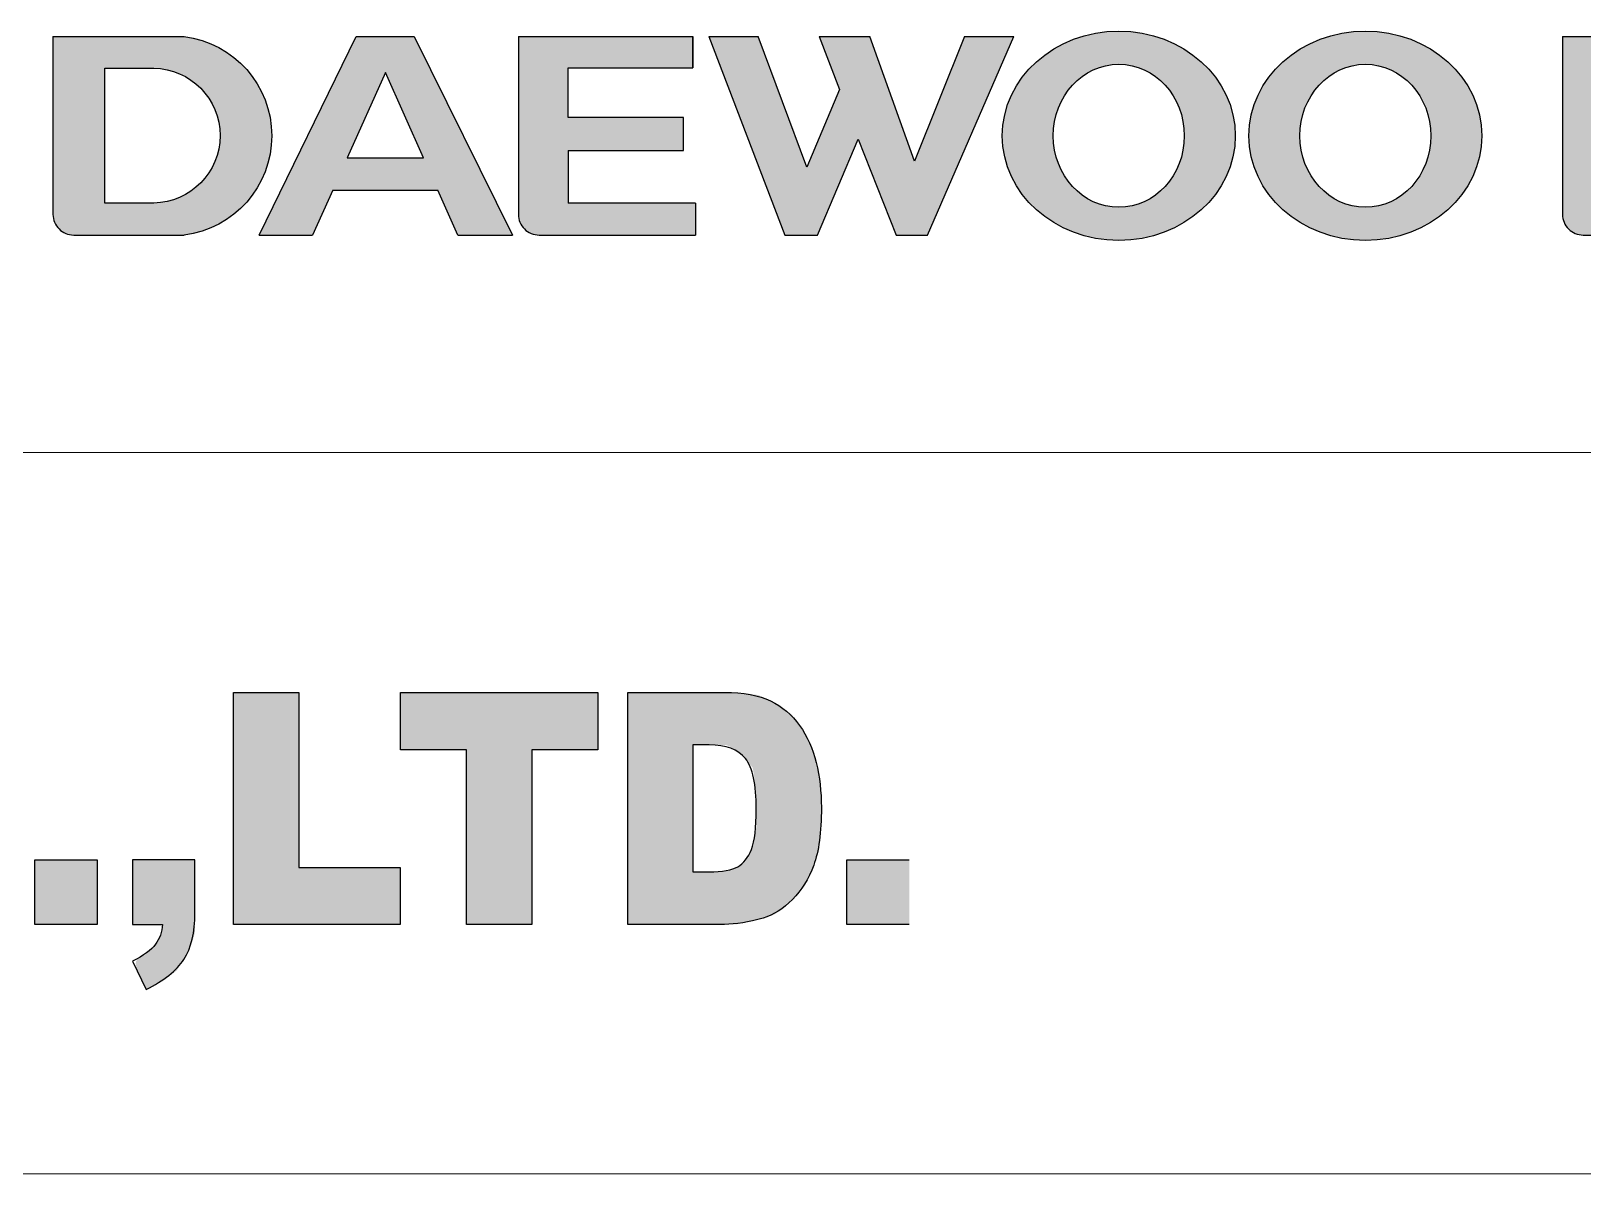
# Model space of a CAD drawing. Extents: x 0 to 841, y 0 to 594.
# Drawn here: x 769.18 to 805.09, y 60.76 to 87.21 of the extents above; entities that cross this region are included whole.
import ezdxf

# ---------------------------------------------------------------- set-up
doc = ezdxf.new("R2010")
doc.units = 0
doc.header["$LTSCALE"] = 7
doc.header["$MEASUREMENT"] = 0
for name, color, linetype in [('42', 7, 'Continuous'), ('doro', 4, 'Continuous'), ('Layer 1', 7, 'Continuous'), ('TITLEBOX', 7, 'Continuous')]:
    doc.layers.add(name, color=color, linetype=linetype)

# ---------------------------------------------------------------- blocks, each defined once
blk = doc.blocks.new('대우로고')
at = {"ltscale": 0.5}
h = blk.add_hatch(color=162, dxfattribs=at)
edge = h.paths.add_edge_path()
edge.add_ellipse((459.158, -202.356), major_axis=(1.479, 0.053), ratio=0.960488, start_angle=490.0876, end_angle=600.382, ccw=False)
edge.add_spline(control_points=[(458.167, -201.303), (458.296, -201.229), (458.573, -201.069), (459.043, -201.042), (459.466, -201.065), (459.82, -201.122), (460.043, -201.182), (460.159, -201.201), (460.175, -201.204)], knot_values=[0, 0, 0, 0, 1.012639, 2.177805, 3.164669, 3.946222, 4.647054, 4.755764, 4.755764, 4.755764, 4.755764], degree=3, periodic=0)
edge.add_line((460.175, -201.204), (460.123, -200.548))
edge.add_spline(control_points=[(460.123, -200.548), (459.992, -200.519), (459.593, -200.432), (459.183, -200.426), (458.908, -200.423)], knot_values=[0, 0, 0, 0, 0.925776, 2.81302, 2.81302, 2.81302, 2.81302], degree=3, periodic=0)
edge.add_ellipse((458.864, -202.356), major_axis=(-2.145, -0.078), ratio=0.900634, start_angle=266.9251, end_angle=447.1256)
edge.add_spline(control_points=[(458.827, -204.289), (458.974, -204.296), (459.303, -204.311), (459.749, -204.276), (460.044, -204.231), (460.158, -204.214)], knot_values=[0, 0, 0, 0, 1.016486, 2.272444, 3.073759, 3.073759, 3.073759, 3.073759], degree=3, periodic=0)
edge.add_line((460.158, -204.214), (460.232, -203.552))
edge.add_spline(control_points=[(460.232, -203.552), (460.188, -203.564), (460.067, -203.6), (459.828, -203.66), (459.479, -203.708), (459.099, -203.721), (458.744, -203.713), (458.556, -203.647), (458.471, -203.617)], knot_values=[0, 0, 0, 0, 0.320529, 0.867507, 1.698392, 2.745675, 3.496896, 4.115636, 4.115636, 4.115636, 4.115636], degree=3, periodic=0)
edge = h.paths.add_edge_path()
edge.add_spline(control_points=[(456.132, -203.631), (456.186, -203.561), (456.311, -203.401), (456.382, -203.077), (456.408, -202.809), (456.399, -202.653), (456.397, -202.618)], knot_values=[0, 0, 0, 0, 0.607354, 1.386825, 2.228034, 2.466254, 2.466254, 2.466254, 2.466254], degree=3, periodic=0)
edge.add_line((456.397, -202.618), (455.74, -202.618))
edge.add_spline(control_points=[(455.74, -202.618), (455.742, -202.688), (455.745, -202.822), (455.727, -202.995), (455.7, -203.096), (455.69, -203.135)], knot_values=[0, 0, 0, 0, 0.482765, 0.918897, 1.19777, 1.19777, 1.19777, 1.19777], degree=3, periodic=0)
edge.add_line((455.69, -203.135), (454.937, -202.304))
edge.add_spline(control_points=[(454.937, -202.304), (454.879, -202.226), (454.779, -202.091), (454.653, -201.89), (454.627, -201.691), (454.701, -201.539), (454.824, -201.453), (454.969, -201.41), (455.129, -201.415), (455.284, -201.402), (455.433, -201.436), (455.556, -201.481), (455.635, -201.521), (455.669, -201.538), (455.676, -201.541)], knot_values=[0, 0, 0, 0, 0.670909, 1.157377, 1.622868, 1.991554, 2.254501, 2.637679, 3.014331, 3.354599, 3.701373, 4.058559, 4.259119, 4.31359, 4.31359, 4.31359, 4.31359], degree=3, periodic=0)
edge.add_line((455.676, -201.541), (455.609, -200.966))
edge.add_spline(control_points=[(455.609, -200.966), (455.493, -200.935), (455.219, -200.863), (454.806, -200.853), (454.384, -200.91), (454.1, -201.122), (453.939, -201.377), (453.915, -201.635), (453.964, -201.912), (454.025, -202.104), (454.234, -202.267), (454.06, -202.324), (453.86, -202.426), (453.594, -202.654), (453.4, -202.933), (453.351, -203.204), (453.38, -203.478), (453.457, -203.756), (453.637, -203.974), (453.844, -204.115), (454.088, -204.252), (454.383, -204.312), (454.701, -204.321), (454.997, -204.319), (455.275, -204.254), (455.484, -204.143), (455.609, -204.078), (455.678, -203.968), (455.739, -204.064), (455.821, -204.135), (455.894, -204.214), (455.933, -204.257)], knot_values=[0, 0, 0, 0, 0.82631, 1.94802, 2.841008, 3.699017, 4.299431, 4.863851, 5.456666, 6.1692, 6.482598, 6.643027, 7.178515, 8.211259, 8.930743, 9.495098, 10.061221, 10.830147, 11.443131, 11.966615, 12.549969, 13.364206, 14.00399, 14.751436, 15.393784, 15.965374, 16.322541, 16.482021, 16.599835, 16.932854, 17.323763, 17.323763, 17.323763, 17.323763], degree=3, periodic=0)
edge.add_line((455.933, -204.257), (456.742, -204.257))
edge.add_line((456.742, -204.257), (456.132, -203.631))
edge = h.paths.add_edge_path(flags=16)
edge.add_line((455.332, -203.583), (455.181, -203.696))
edge.add_spline(control_points=[(455.181, -203.696), (455.145, -203.716), (455.052, -203.768), (454.871, -203.81), (454.663, -203.817), (454.465, -203.77), (454.293, -203.709), (454.15, -203.588), (454.074, -203.406), (454.09, -203.188), (454.192, -202.994), (454.299, -202.893), (454.349, -202.846)], knot_values=[0, 0, 0, 0, 0.284755, 0.729577, 1.262477, 1.707943, 2.128407, 2.509501, 2.965986, 3.427459, 3.972455, 4.439718, 4.439718, 4.439718, 4.439718], degree=3, periodic=0)
edge.add_line((454.328, -202.86), (454.516, -202.733))
edge.add_line((454.516, -202.733), (455.332, -203.583))
h.paths.add_polyline_path([(450.694, -202.63), (452.872, -202.63), (452.872, -202.008), (450.694, -202.008), (450.694, -201.073), (453.046, -201.073), (453.046, -200.48), (449.758, -200.48), (449.758, -203.834, 0.414214), (450.148, -204.224), (453.098, -204.224), (453.098, -203.624), (450.694, -203.624)])
edge = h.paths.add_edge_path()
edge.add_ellipse((446.04, -202.352), major_axis=(2.197, 0), ratio=0.898868, start_angle=0, end_angle=360)
edge = h.paths.add_edge_path(flags=16)
edge.add_ellipse((446.04, -202.352), major_axis=(0, -1.349), ratio=0.915654, start_angle=0, end_angle=360)
edge = h.paths.add_edge_path()
edge.add_ellipse((441.391, -202.352), major_axis=(2.197, 0), ratio=0.898868, start_angle=0, end_angle=360)
edge = h.paths.add_edge_path(flags=16)
edge.add_ellipse((441.391, -202.352), major_axis=(0, -1.349), ratio=0.915654, start_angle=0, end_angle=360)
h.paths.add_polyline_path([(436.695, -200.48), (435.741, -200.48), (436.121, -201.481), (435.505, -202.946), (434.589, -200.48), (433.661, -200.48), (435.092, -204.224), (435.706, -204.224), (436.475, -202.417), (437.191, -204.224), (437.786, -204.224), (439.413, -200.48), (438.479, -200.48), (437.536, -202.83)])
h.paths.add_polyline_path([(430.068, -200.48), (430.068, -203.834, 0.414214), (430.458, -204.224), (433.408, -204.224), (433.408, -203.624), (431.004, -203.624), (431.004, -202.63), (433.182, -202.63), (433.182, -202.008), (431.004, -202.008), (431.004, -201.073), (433.356, -201.073), (433.356, -200.48)])
h.paths.add_polyline_path([(428.101, -200.48), (427.009, -200.48), (425.18, -204.224), (426.186, -204.224), (426.567, -203.377), (428.548, -203.377), (428.924, -204.224), (429.959, -204.224)])
h.paths.add_polyline_path([(428.277, -202.766), (426.841, -202.766), (427.564, -201.158)], flags=16)
h.paths.add_polyline_path([(423.764, -200.48), (421.292, -200.48), (421.292, -203.834, 0.414214), (421.682, -204.224), (423.764, -204.224, 0.883279)])
h.paths.add_polyline_path([(423.192, -203.622), (422.271, -203.622), (422.271, -201.075), (423.144, -201.075, -1)], flags=16)
at = {"color": 162, "ltscale": 0.5}
for p, q in [((427.009, -200.48), (428.101, -200.48)), ((430.068, -200.48), (433.356, -200.48)), ((433.356, -200.48), (433.356, -201.073)), ((433.661, -200.48), (435.092, -204.224)), ((433.661, -200.48), (434.589, -200.48)), ((435.505, -202.946), (434.589, -200.48)), ((435.741, -200.48), (436.121, -201.481)), ((435.741, -200.48), (436.695, -200.48)), ((437.536, -202.83), (436.695, -200.48)), ((438.479, -200.48), (437.536, -202.83)), ((437.786, -204.224), (439.413, -200.48)), ((438.479, -200.48), (439.413, -200.48)), ((449.758, -200.48), (453.046, -200.48)), ((436.121, -201.481), (435.505, -202.946)), ((435.706, -204.224), (436.475, -202.417)), ((436.475, -202.417), (437.191, -204.224)), ((426.841, -202.766), (428.277, -202.766)), ((431.004, -202.63), (431.004, -203.624)), ((426.567, -203.377), (428.548, -203.377)), ((433.408, -203.624), (433.408, -204.224)), ((425.18, -204.224), (426.186, -204.224)), ((435.092, -204.224), (435.706, -204.224)), ((437.191, -204.224), (437.786, -204.224))]:
    blk.add_line(p, q, dxfattribs=at)
for points in [[(421.292, -200.48), (421.292, -203.834, 0.414214), (421.682, -204.224), (423.764, -204.224)], [(423.764, -200.48, -0.883279), (423.764, -204.224, -0.883279)], [(430.068, -200.48), (430.068, -203.834, 0.414214), (430.458, -204.224), (433.408, -204.224)], [(449.758, -200.48), (449.758, -203.834, 0.414214), (450.148, -204.224), (453.098, -204.224)], [(422.271, -201.075), (423.192, -201.075, -0.981243), (423.192, -203.622), (422.271, -203.622), (422.271, -201.075)]]:
    blk.add_lwpolyline(points, format="xyb", dxfattribs=at)
for points in [[(421.292, -200.48), (423.764, -200.48)], [(425.18, -204.224), (427.009, -200.48)], [(428.101, -200.48), (429.959, -204.224)], [(431.004, -202.63), (433.182, -202.63), (433.182, -202.008), (431.004, -202.008), (431.004, -201.073), (433.356, -201.073), (433.356, -200.48)], [(428.277, -202.766), (427.564, -201.158), (426.841, -202.766)], [(426.567, -203.377), (426.186, -204.224)], [(428.924, -204.224), (428.548, -203.377)], [(433.408, -203.624), (431.004, -203.624)], [(428.924, -204.224), (429.959, -204.224)]]:
    blk.add_lwpolyline(points, dxfattribs=at)
for centre, major_axis, ratio in [((441.391, -202.352), (2.197, 0), 0.898868), ((446.04, -202.352), (2.197, 0), 0.898868), ((441.391, -202.352), (0, -1.349), 0.915654), ((446.04, -202.352), (0, -1.349), 0.915654)]:
    blk.add_ellipse(centre, major_axis=major_axis, ratio=ratio, dxfattribs=at)
blk = doc.blocks.new('BHI')
at = {"layer": 'Layer 1', "true_color": 0x004081}
h = blk.add_hatch(color=156, dxfattribs=at)
h.dxf.hatch_style = 2
h.paths.add_polyline_path([(-16626.9, -93583.6), (-16512.5, -93583.6), (-16512.5, -93891.3), (-16334.4, -93891.3), (-16334.4, -93991.4), (-16626.9, -93991.4)])
h = blk.add_hatch(color=156, dxfattribs=at)
h.dxf.hatch_style = 2
h.paths.add_polyline_path([(-16333.6, -93583.6), (-15986.8, -93583.6), (-15986.8, -93684.6), (-16103, -93684.6), (-16103, -93991.4), (-16217.4, -93991.4), (-16217.4, -93684.6), (-16333.6, -93684.6)])
h = blk.add_hatch(color=156, dxfattribs=at)
h.dxf.hatch_style = 2
edge = h.paths.add_edge_path()
edge.add_spline(control_points=[(-15819.8, -93899), (-15819.8, -93899), (-15819.8, -93899), (-15819.8, -93676), (-15819.8, -93676), (-15819.8, -93676), (-15791.1, -93676), (-15791.1, -93676), (-15761.6, -93676), (-15740.4, -93684), (-15727.6, -93699.9), (-15714.8, -93715.9), (-15708.4, -93745.5), (-15708.4, -93788.7), (-15708.4, -93821.4), (-15711.3, -93845), (-15717, -93859.6), (-15722.8, -93874.1), (-15730.7, -93884.3), (-15740.8, -93890.2), (-15751, -93896), (-15767.9, -93899), (-15791.7, -93899), (-15791.7, -93899), (-15819.8, -93899), (-15819.8, -93899), (-15819.8, -93899)], knot_values=[0, 0, 0, 0, 0.0001, 0.0002, 1, 1, 1, 2, 2, 2, 3, 3, 3, 4, 4, 4, 5, 5, 5, 6, 6, 6, 7, 7, 7, 8, 8, 8, 8], degree=3, periodic=0)
edge = h.paths.add_edge_path()
edge.add_spline(control_points=[(-15629, -93931.6), (-15629, -93931.6), (-15629, -93931.6), (-15616.5, -93911.5), (-15607.5, -93887.5), (-15598.5, -93863.5), (-15594, -93829.7), (-15594, -93786.1), (-15594, -93758.3), (-15597, -93731.9), (-15603.1, -93707.1), (-15609.1, -93682.2), (-15618.8, -93660.4), (-15632.3, -93641.7), (-15645.8, -93623), (-15662.8, -93608.6), (-15683.4, -93598.6), (-15704, -93588.6), (-15731, -93583.6), (-15764.4, -93583.6), (-15764.4, -93583.6), (-15934.2, -93583.6), (-15934.2, -93583.6), (-15934.2, -93583.6), (-15934.2, -93991.4), (-15934.2, -93991.4), (-15934.2, -93991.4), (-15764.4, -93991.4), (-15764.4, -93991.4), (-15744.2, -93991.4), (-15721.5, -93987.7), (-15696.5, -93980.3), (-15678.1, -93974.9), (-15660.9, -93964.1), (-15645, -93947.8), (-15629, -93931.6)], knot_values=[0, 0, 0, 0, 0.0001, 0.0002, 1, 1, 1, 2, 2, 2, 3, 3, 3, 4, 4, 4, 5, 5, 5, 6, 6, 6, 7, 7, 7, 8, 8, 8, 9, 9, 9, 10, 10, 10, 11, 11, 11, 11], degree=3, periodic=0)
h = blk.add_hatch(color=156, dxfattribs=at)
h.dxf.hatch_style = 2
h.paths.add_polyline_path([(-16976.4, -93878), (-16866.8, -93878), (-16866.8, -93991.4), (-16976.4, -93991.4)])
h = blk.add_hatch(color=156, dxfattribs=at)
h.dxf.hatch_style = 2
edge = h.paths.add_edge_path()
edge.add_spline(control_points=[(-16752.1, -93991.4), (-16752.1, -93991.4), (-16752.1, -93991.4), (-16804.5, -93991.4), (-16804.5, -93991.4), (-16804.5, -93991.4), (-16804.5, -93878), (-16804.5, -93878), (-16804.5, -93878), (-16694.9, -93878), (-16694.9, -93878), (-16694.9, -93878), (-16694.9, -93971.5), (-16694.9, -93971.5), (-16694.9, -94005.9), (-16701.4, -94033.1), (-16714.4, -94053), (-16727.3, -94072.9), (-16749.4, -94090.5), (-16780.5, -94105.7), (-16780.5, -94105.7), (-16804.5, -94056.3), (-16804.5, -94056.3), (-16785, -94046.3), (-16771.6, -94036.4), (-16764.2, -94026.5), (-16756.9, -94016.6), (-16752.8, -94004.9), (-16752.1, -93991.4), (-16752.1, -93991.4)], knot_values=[0, 0, 0, 0, 0.0001, 0.0002, 1, 1, 1, 2, 2, 2, 3, 3, 3, 4, 4, 4, 5, 5, 5, 6, 6, 6, 7, 7, 7, 8, 8, 8, 9, 9, 9, 9], degree=3, periodic=0)
h = blk.add_hatch(color=156, dxfattribs=at)
h.dxf.hatch_style = 2
h.paths.add_polyline_path([(-15549.2, -93878), (-15439.6, -93878), (-15439.6, -93991.4), (-15549.2, -93991.4)])
at = {"layer": 'Layer 1', "color": 156, "true_color": 0x004081}
for p, q in [((-16626.9, -93583.6, 0), (-16512.5, -93583.6, 0)), ((-16626.9, -93991.4, 0), (-16626.9, -93583.6, 0)), ((-16512.5, -93583.6, 0), (-16512.5, -93891.3, 0)), ((-16333.6, -93583.6, 0), (-15986.8, -93583.6, 0)), ((-16333.6, -93684.6, 0), (-16333.6, -93583.6, 0)), ((-15986.8, -93583.6, 0), (-15986.8, -93684.6, 0)), ((-16217.4, -93684.6, 0), (-16333.6, -93684.6, 0)), ((-16217.4, -93991.4, 0), (-16217.4, -93684.6, 0)), ((-15986.8, -93684.6, 0), (-16103, -93684.6, 0)), ((-16103, -93684.6, 0), (-16103, -93991.4, 0)), ((-16976.4, -93878, 0), (-16866.8, -93878, 0)), ((-16976.4, -93991.4, 0), (-16976.4, -93878, 0)), ((-16866.8, -93878, 0), (-16866.8, -93991.4, 0)), ((-16512.5, -93891.3, 0), (-16334.4, -93891.3, 0)), ((-16334.4, -93891.3, 0), (-16334.4, -93991.4, 0)), ((-15549.2, -93878, 0), (-15439.6, -93878, 0)), ((-15549.2, -93991.4, 0), (-15549.2, -93878, 0)), ((-16866.8, -93991.4, 0), (-16976.4, -93991.4, 0)), ((-16334.4, -93991.4, 0), (-16626.9, -93991.4, 0)), ((-16103, -93991.4, 0), (-16217.4, -93991.4, 0)), ((-15439.6, -93991.4, 0), (-15549.2, -93991.4, 0))]:
    blk.add_line(p, q, dxfattribs=at)
for points, knots in [([(-15934.2, -93991.4, 0), (-15934.2, -93991.4, 0), (-15764.4, -93991.4, 0), (-15764.4, -93991.4, 0), (-15744.2, -93991.4, 0), (-15721.5, -93987.7, 0), (-15696.5, -93980.3, 0), (-15678.1, -93974.9, 0), (-15660.9, -93964.1, 0), (-15645, -93947.8, 0), (-15629, -93931.6, 0), (-15616.5, -93911.5, 0), (-15607.5, -93887.5, 0), (-15598.5, -93863.5, 0), (-15594, -93829.7, 0), (-15594, -93786.1, 0), (-15594, -93758.3, 0), (-15597, -93731.9, 0), (-15603.1, -93707.1, 0), (-15609.1, -93682.2, 0), (-15618.8, -93660.4, 0), (-15632.3, -93641.7, 0), (-15645.8, -93623, 0), (-15662.8, -93608.6, 0), (-15683.4, -93598.6, 0), (-15704, -93588.6, 0), (-15731, -93583.6, 0), (-15764.4, -93583.6, 0), (-15764.4, -93583.6, 0), (-15934.2, -93583.6, 0), (-15934.2, -93583.6, 0), (-15934.2, -93583.6, 0), (-15934.2, -93991.4, 0), (-15934.2, -93991.4, 0)], [0, 0, 0, 0, 1, 1, 1, 2, 2, 2, 3, 3, 3, 4, 4, 4, 5, 5, 5, 6, 6, 6, 7, 7, 7, 8, 8, 8, 9, 9, 9, 10, 10, 10, 11, 11, 11, 11]), ([(-15791.1, -93676, 0), (-15761.6, -93676, 0), (-15740.4, -93684, 0), (-15727.6, -93699.9, 0), (-15714.8, -93715.9, 0), (-15708.4, -93745.5, 0), (-15708.4, -93788.7, 0), (-15708.4, -93821.4, 0), (-15711.3, -93845, 0), (-15717, -93859.6, 0), (-15722.8, -93874.1, 0), (-15730.7, -93884.3, 0), (-15740.8, -93890.2, 0), (-15751, -93896, 0), (-15767.9, -93899, 0), (-15791.7, -93899, 0), (-15791.7, -93899, 0), (-15819.8, -93899, 0), (-15819.8, -93899, 0), (-15819.8, -93899, 0), (-15819.8, -93676, 0), (-15819.8, -93676, 0), (-15819.8, -93676, 0), (-15791.1, -93676, 0), (-15791.1, -93676, 0)], [0, 0, 0, 0, 1, 1, 1, 2, 2, 2, 3, 3, 3, 4, 4, 4, 5, 5, 5, 6, 6, 6, 7, 7, 7, 8, 8, 8, 8]), ([(-16804.5, -93878, 0), (-16804.5, -93878, 0), (-16694.9, -93878, 0), (-16694.9, -93878, 0), (-16694.9, -93878, 0), (-16694.9, -93971.5, 0), (-16694.9, -93971.5, 0), (-16694.9, -94005.9, 0), (-16701.4, -94033.1, 0), (-16714.4, -94053, 0), (-16727.3, -94072.9, 0), (-16749.4, -94090.5, 0), (-16780.5, -94105.7, 0), (-16780.5, -94105.7, 0), (-16804.5, -94056.3, 0), (-16804.5, -94056.3, 0), (-16785, -94046.3, 0), (-16771.6, -94036.4, 0), (-16764.2, -94026.5, 0), (-16756.9, -94016.6, 0), (-16752.8, -94004.9, 0), (-16752.1, -93991.4, 0), (-16752.1, -93991.4, 0), (-16804.5, -93991.4, 0), (-16804.5, -93991.4, 0), (-16804.5, -93991.4, 0), (-16804.5, -93878, 0), (-16804.5, -93878, 0)], [0, 0, 0, 0, 1, 1, 1, 2, 2, 2, 3, 3, 3, 4, 4, 4, 5, 5, 5, 6, 6, 6, 7, 7, 7, 8, 8, 8, 9, 9, 9, 9])]:
    blk.add_open_spline(points, degree=3, knots=knots, dxfattribs=at)

msp = doc.modelspace()

# ---------------------------------------------------------------- linework, layer by layer
at = {"layer": '42', "color": 7, "linetype": 'Continuous', "lineweight": 0}
for p, q in [((677, 77.463), (827, 77.463)), ((827, 60.763), (677, 60.763)), ((677, 60.763), (827, 60.763))]:
    msp.add_line(p, q, dxfattribs=at)

# ---------------------------------------------------------------- block references
at = {"layer": 'doro', "xscale": 0.01316749766033354, "yscale": 0.01316749766033354, "zscale": 0.01316749766033354}
msp.add_blockref('BHI', (992.798, 1304.171, 0), dxfattribs=at)
at = {"layer": 'TITLEBOX', "color": 5, "xscale": 1.227118543475626, "yscale": 1.227118543475626, "zscale": 1.227118543475626}
msp.add_blockref('대우로고', (252.708, 333.1), dxfattribs=at)

doc.saveas('drawing.dxf')
